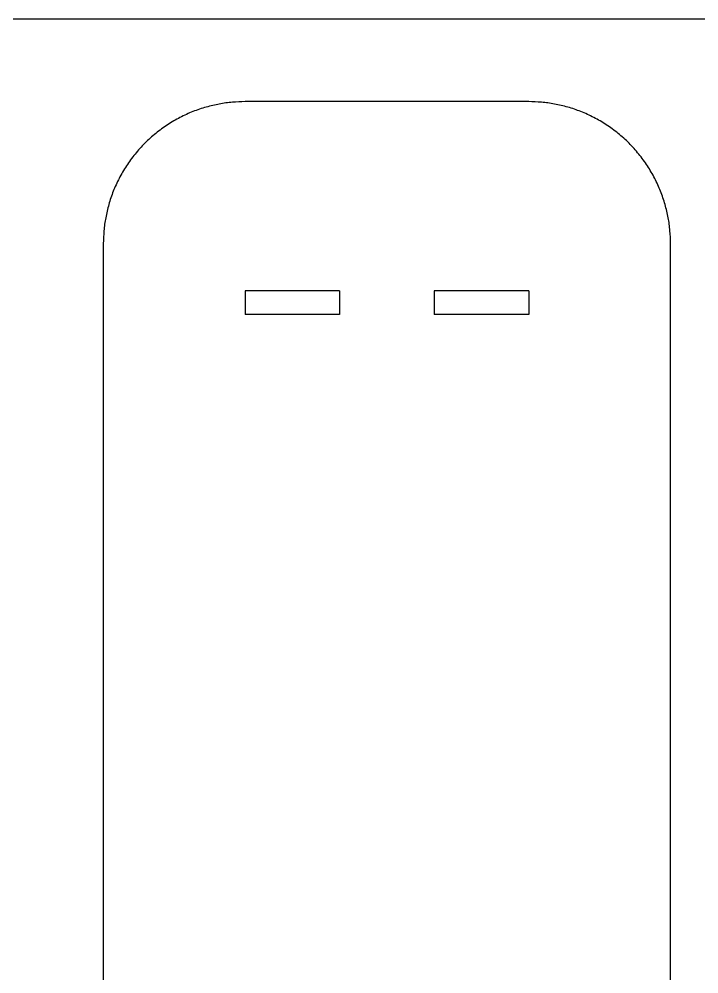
# Model space of a CAD drawing. Header units: inches. Extents: x 126 to 186, y 0 to 60.
# Drawn here: x 142.31 to 156.69, y 39.81 to 60 of the extents above; entities that cross this region are included whole.
import ezdxf

# ---------------------------------------------------------------- set-up
doc = ezdxf.new("R2010")
doc.units = ezdxf.units.IN
doc.header["$LTSCALE"] = 100
doc.header["$MEASUREMENT"] = 0
doc.layers.add('Default', color=18, linetype='Continuous', true_color=0x000000)
doc.layers.add('Make2D$Visible$Curves', color=18, linetype='Continuous', true_color=0x000000)

msp = doc.modelspace()

# ---------------------------------------------------------------- linework, layer by layer
at = {"layer": 'Default'}
msp.add_lwpolyline([(126, 0), (186, 0), (186, 60), (126, 60)], close=True, dxfattribs=at)
at = {"layer": 'Make2D$Visible$Curves', "color": 18, "lineweight": -3, "true_color": 0x000000}
for points in [[(147.089, 58.254), (144.089, 58.254), (144.089, 55.254)], [(156.089, 55.254), (156.089, 58.254), (153.089, 58.254)]]:
    msp.add_rational_spline(points, [1, 0.707106781187, 1], degree=2, dxfattribs=at)
for points in [[(153.089, 58.254), (150.089, 58.254), (147.089, 58.254)], [(144.089, 55.254), (144.089, 40.254), (144.089, 25.254)], [(156.089, 25.254), (156.089, 40.254), (156.089, 55.254)], [(149.089, 54.254), (148.089, 54.254), (147.089, 54.254)], [(147.089, 54.254), (147.089, 54.004), (147.089, 53.754)], [(149.089, 54.254), (149.089, 54.004), (149.089, 53.754)], [(153.089, 54.254), (152.089, 54.254), (151.089, 54.254)], [(151.089, 54.254), (151.089, 54.004), (151.089, 53.754)], [(153.089, 54.254), (153.089, 54.004), (153.089, 53.754)], [(149.089, 53.754), (148.089, 53.754), (147.089, 53.754)], [(153.089, 53.754), (152.089, 53.754), (151.089, 53.754)]]:
    msp.add_open_spline(points, degree=2, dxfattribs=at)

doc.saveas('drawing.dxf')
